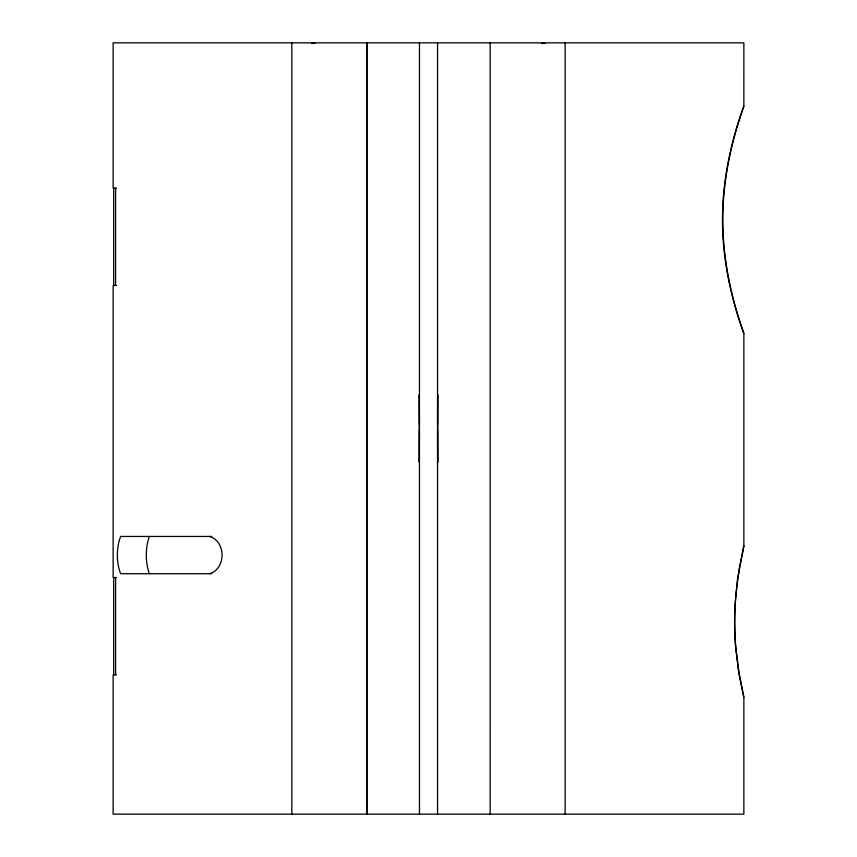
<?xml version="1.0" encoding="UTF-8"?>
<svg xmlns="http://www.w3.org/2000/svg" width="857" height="857" viewBox="0 0 857 857"><rect width="100%" height="100%" fill="white"/><g stroke="black" fill="none" stroke-linecap="round" stroke-linejoin="round"><path stroke-width="1.29" d="M419.427 429.753L419.319 462.469L419.309 394.52L419.427 424.547M437.573 424.547L437.681 394.52L437.681 462.469L437.573 429.753M734.91 606.906L737.438 579.621L743.855 545.984L739.334 568.148L736.088 592.701A73.959 16.722 -90 0 0 736.045 650.72M116.348 674.834L113.135 674.834L113.135 814.15L743.865 814.15L743.865 697.33L739.334 675.187L736.088 650.634M743.865 546.016L743.865 333.448C733.431 303.999 726.072 273.244 723.683 241.985A105.925 38.94 90 0 1 723.651 197.624C726.083 166.365 733.442 135.652 743.855 106.15L743.865 42.85L113.135 42.85L113.135 188.133L116.348 188.133M743.865 106.182C733.131 135.395 725.783 166.429 723.319 197.646A106.343 38.019 90 0 0 723.308 241.995C725.825 273.244 733.067 304.074 743.865 333.448M149.332 536.45C145.262 548.052 145.326 562.106 149.332 573.708M313.512 43.471L314.54 43.011L312.205 43.011L314.54 42.85L313.512 43.011L314.54 42.85L314.54 43.471L313.994 43.011M312.344 43.011L314.54 42.85L312.634 43.471L313.512 43.011M542.567 43.011L542.02 43.471L542.02 42.85L544.356 43.011L542.02 43.011L543.038 43.471L542.02 42.85L543.038 43.471M313.116 43.011L311.884 43.471L314.54 42.85L312.526 43.011M209.504 573.708C226.248 568.973 226.216 541.185 209.504 536.45M116.348 285.445L113.135 285.445L113.135 577.522L116.348 577.522M211.668 536.45L120.623 536.45C116.316 547.859 116.22 562.288 120.623 573.708L211.668 573.708M544.206 43.011L542.02 42.85L544.677 43.471L542.02 42.85L544.313 43.011M542.02 42.85L544.024 43.011M543.038 43.011L543.927 43.471L543.445 43.011M743.855 697.352L738.306 669.681L735.37 643.639M565.149 42.85L565.149 814.15M490.183 42.85L490.15 814.15M437.541 42.85L437.541 814.15M419.459 42.85L419.459 814.15M366.85 42.85L366.85 814.15M366.817 42.85L366.817 814.15M291.851 42.85L291.851 814.15M115.609 188.133L115.609 285.445M115.609 577.522L115.609 674.834M113.702 188.133L113.702 285.445M113.702 577.522L113.702 674.834M735.424 643.564A73.423 18.201 -90 0 1 734.974 606.96"/></g></svg>
